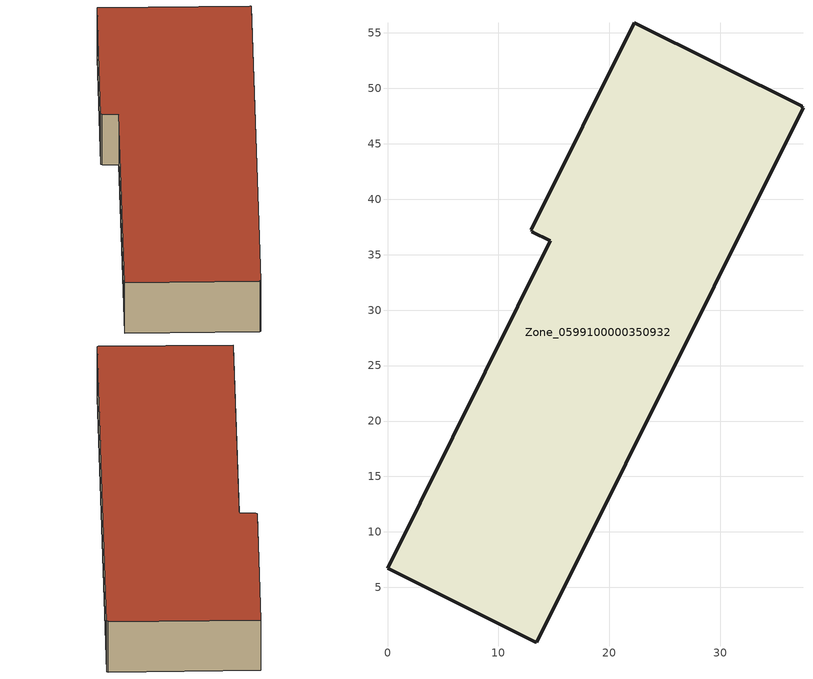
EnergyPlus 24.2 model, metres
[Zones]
Zone_0599100000350932
 floor ground (C_G): 0,6.7 14.7,36.24 13.03,37.08 13.07,37.18 12.96,37.24 22.27,55.92 37.38,48.4 37.34,48.33 37.47,48.26 13.48,0.06 13.39,0.11 13.36,0.04 z0.34
 wall outside (C_F): 13.48,0.06 37.47,48.26 37.34,48.33 37.38,48.4 22.27,55.92 12.96,37.24 13.07,37.18 13.03,37.08 14.7,36.24 0,6.7 13.36,0.04 13.39,0.11 13.48,0.06 z0.34:7.06
 roof outside (C_R): 13.07,37.18 13.03,37.08 14.7,36.24 0,6.7 13.36,0.04 13.39,0.11 13.48,0.06 37.47,48.26 37.34,48.33 37.38,48.4 22.27,55.92 12.96,37.24 z7.06
[BUILDING]
Pand.0599100000350932: North Axis=0; Terrain=City; Loads Convergence Tolerance Value=0.04; Temperature Convergence Tolerance Value=0.4; Solar Distribution=FullExterior; Maximum Number of Warmup Days=25; Minimum Number of Warmup Days=1
[Site:Location]
Rotterdam.The.Hague.AP_ZH_NLD Design_Conditions: Latitude=51.96; Longitude=4.45; Time Zone=1; Elevation=-4.5
[SITE:GROUNDTEMPERATURE:BUILDINGSURFACE]
18, 18, 18, 18, 18, 18, 18, 18, 18, 18, 18, 18
[MATERIAL] Thermal Absorptance=0.9; Solar Absorptance=0.7; Visible Absorptance=0.7
Name | Roughness | Thickness | Conductivity | Density | Specific Heat
G.D.1992-2005 | MediumSmooth | 0.15 | 0.06 | 540 | 1210
F.D.1992-2005 | Rough | 0.3 | 0.12 | 1920 | 840
R.D.1992-2005 | MediumRough | 0.2 | 0.08 | 1500 | 1000
[CONSTRUCTION]
C_G: G.D.1992-2005
C_F: F.D.1992-2005
C_R: R.D.1992-2005
[ZONE]
Zone_0599100000350932: Type=1; Multiplier=1; Ceiling Height=Autocalculate; Volume=Autocalculate; Floor Area=autocalculate; Part of Total Floor Area=Yes
[ZONEINFILTRATION:DESIGNFLOWRATE]
Infil_Zone_0599100000350932: Zone or ZoneList or Space or SpaceList=Zone_0599100000350932; Schedule=AlwaysOn; Design Flow Rate Calculation Method=Flow/Area; Flow Rate per Floor Area=0.0021; Constant Term Coefficient=1; Temperature Term Coefficient=0; Velocity Term Coefficient=0; Velocity Squared Term Coefficient=0
[HVACTEMPLATE:ZONE:IDEALLOADSAIRSYSTEM]
Zone_0599100000350932: Maximum Heating Supply Air Temperature=50; Minimum Cooling Supply Air Temperature=13; Maximum Heating Supply Air Humidity Ratio=0.0156; Minimum Cooling Supply Air Humidity Ratio=0.0077; Heating Limit=NoLimit; Cooling Limit=NoLimit; Dehumidification Control Type=ConstantSensibleHeatRatio; Cooling Sensible Heat Ratio=0.7; Dehumidification Setpoint=60; Humidification Control Type=None; Humidification Setpoint=30; Outdoor Air Method=None; Outdoor Air Flow Rate per Person=0.00944; Outdoor Air Flow Rate per Zone Floor Area=0; Outdoor Air Flow Rate per Zone=0; Demand Controlled Ventilation Type=None; Outdoor Air Economizer Type=NoEconomizer; Heat Recovery Type=None; Sensible Heat Recovery Effectiveness=0.7; Latent Heat Recovery Effectiveness=0.65
[ZONECONTROL:THERMOSTAT]
ThermostatControl_Zone_0599100000350932: Zone or ZoneList=Zone_0599100000350932; Control Type Schedule=DualSetpointControlType; Control 1=Thermostat_Zone_0599100000350932; Temperature Difference Between Cutout And Setpoint=0
[THERMOSTATSETPOINT:DUALSETPOINT]
Thermostat_Zone_0599100000350932: Heating Setpoint Temperature Schedule=HeatingSetpoint_Zone_0599100000350932; Cooling Setpoint Temperature Schedule=CoolingSetpoint_Zone_0599100000350932
[SCHEDULE:COMPACT]
HeatingSetpoint_Zone_0599100000350932: Through: 12/31, For: AllDays, Until: 24:00, 21
CoolingSetpoint_Zone_0599100000350932: Through: 12/31, For: AllDays, Until: 24:00, 24
DualSetpointControlType: Through: 12/31, For: AllDays, Until: 24:00, 4
AlwaysOn: Through: 12/31, For: AllDays, Until: 24:00, 1
